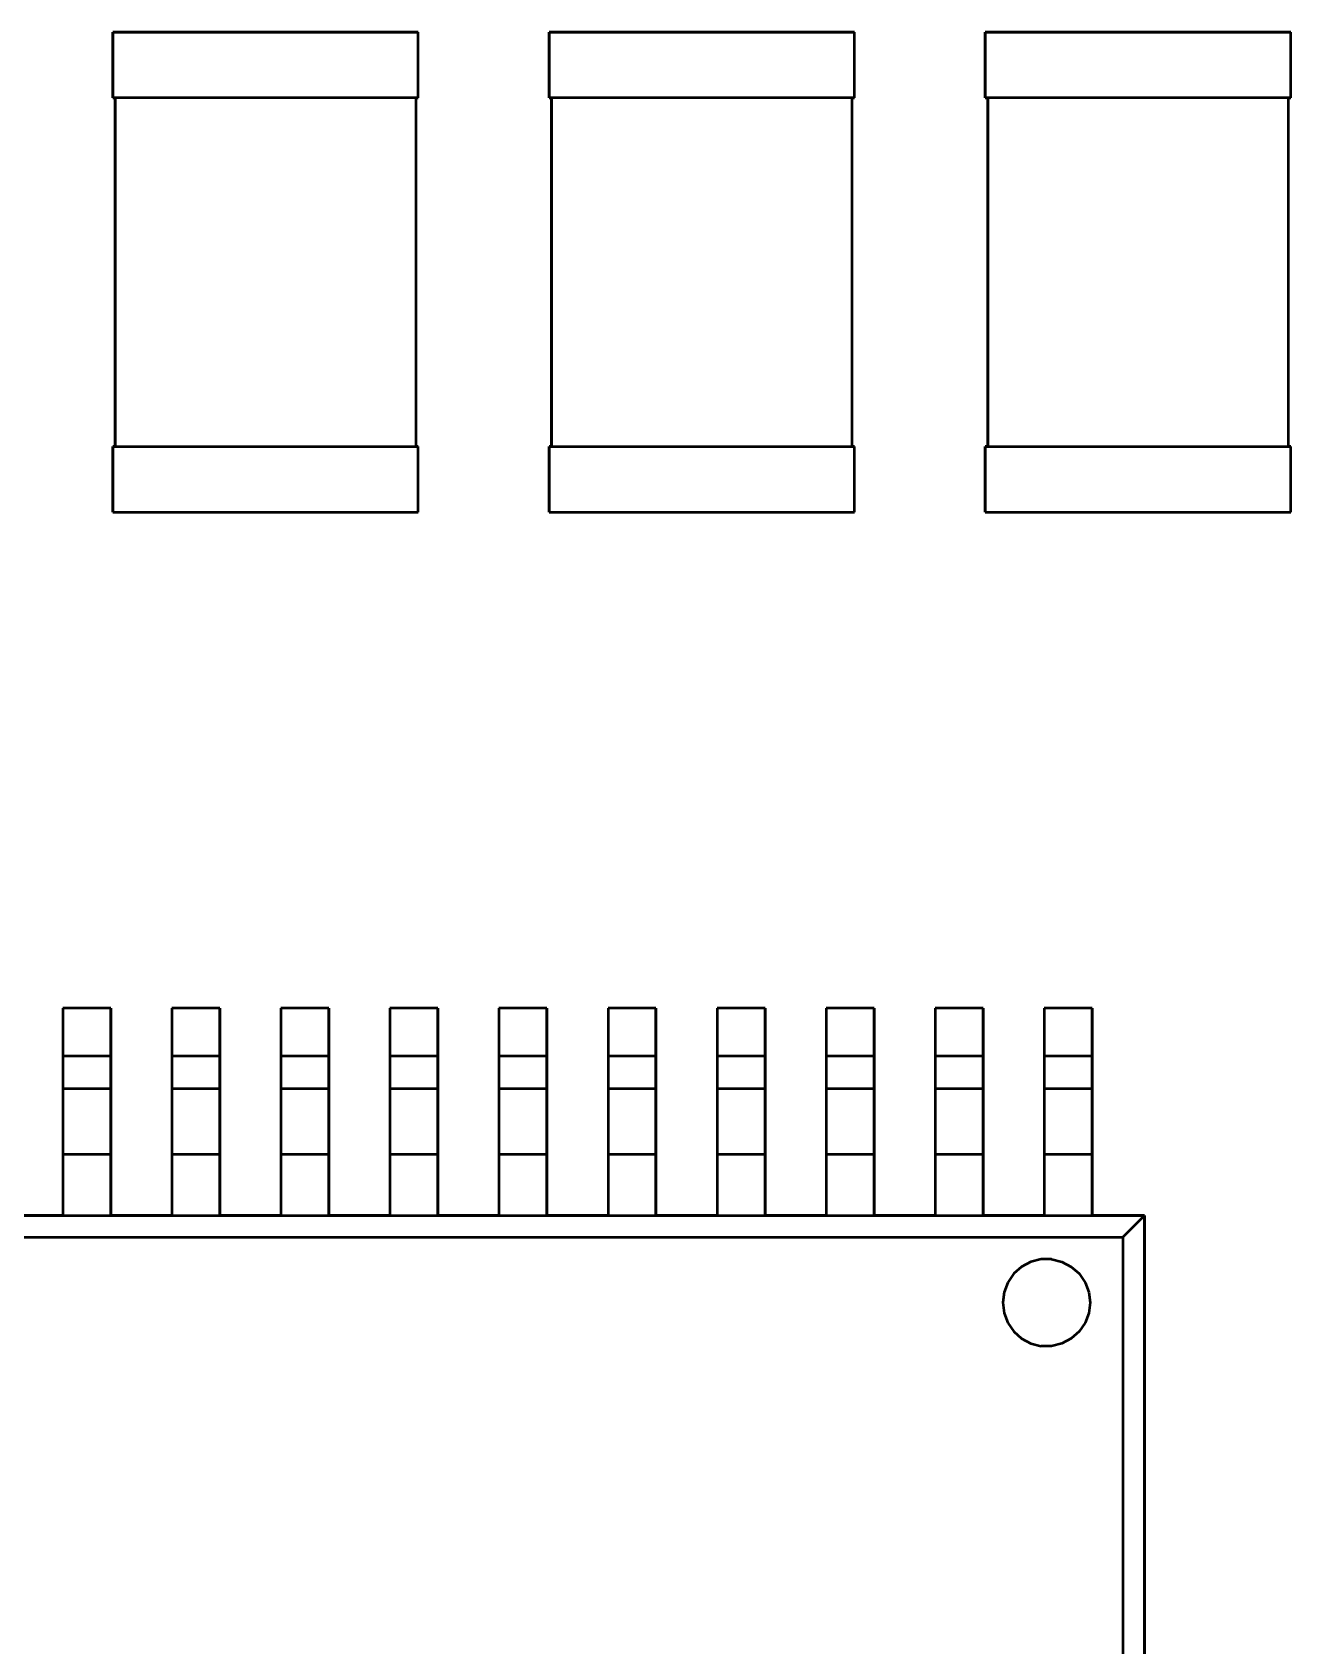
# Model space of a CAD drawing. Header units: millimetres. Extents: x 0 to 866, y 0 to 297.
# Drawn here: x 120.92 to 132.46, y 230.39 to 245.18 of the extents above; entities that cross this region are included whole.
import ezdxf

# ---------------------------------------------------------------- set-up
doc = ezdxf.new("R2010")
doc.units = ezdxf.units.MM
doc.layers.add('OSN50', color=3, linetype='Continuous', lineweight=50)

msp = doc.modelspace()

# ---------------------------------------------------------------- linework, layer by layer
at = {"layer": 'OSN50', "color": 3}
for p, q in [((124.464, 245.184), (121.664, 245.184)), ((121.664, 245.184), (121.664, 244.584)), ((121.664, 244.584), (121.664, 245.184)), ((121.664, 245.184), (124.464, 245.184)), ((124.464, 245.184), (121.664, 245.184)), ((121.664, 245.184), (121.664, 244.584)), ((121.664, 244.584), (121.664, 245.184)), ((121.664, 245.184), (124.464, 245.184)), ((124.464, 244.584), (124.464, 245.184)), ((124.464, 244.584), (124.464, 245.184)), ((124.464, 244.584), (124.464, 245.184)), ((124.464, 244.584), (124.464, 245.184)), ((128.464, 245.184), (125.664, 245.184)), ((125.664, 245.184), (125.664, 244.584)), ((125.664, 244.584), (125.664, 245.184)), ((125.664, 245.184), (128.464, 245.184)), ((128.464, 245.184), (125.664, 245.184)), ((125.664, 245.184), (125.664, 244.584)), ((125.664, 244.584), (125.664, 245.184)), ((125.664, 245.184), (128.464, 245.184)), ((128.464, 244.584), (128.464, 245.184)), ((128.464, 244.584), (128.464, 245.184)), ((128.464, 244.584), (128.464, 245.184)), ((128.464, 244.584), (128.464, 245.184)), ((132.464, 245.184), (129.664, 245.184)), ((129.664, 245.184), (129.664, 244.584)), ((129.664, 244.584), (129.664, 245.184)), ((129.664, 245.184), (132.464, 245.184)), ((132.464, 245.184), (129.664, 245.184)), ((129.664, 245.184), (129.664, 244.584)), ((129.664, 244.584), (129.664, 245.184)), ((129.664, 245.184), (132.464, 245.184)), ((132.464, 244.584), (132.464, 245.184)), ((132.464, 244.584), (132.464, 245.184)), ((132.464, 244.584), (132.464, 245.184)), ((132.464, 244.584), (132.464, 245.184)), ((121.664, 244.584), (121.686, 244.584)), ((124.464, 244.584), (121.664, 244.584)), ((121.664, 244.584), (121.686, 244.584)), ((124.464, 244.584), (121.664, 244.584)), ((121.686, 244.584), (121.686, 241.384)), ((121.686, 241.384), (121.686, 244.584)), ((121.686, 244.584), (121.686, 241.384)), ((121.686, 241.384), (121.686, 244.584)), ((124.444, 241.384), (124.444, 244.584)), ((124.444, 244.584), (124.464, 244.584)), ((124.444, 241.384), (124.444, 244.584)), ((124.444, 241.384), (124.444, 244.584)), ((124.444, 244.584), (124.464, 244.584)), ((124.444, 241.384), (124.444, 244.584)), ((125.664, 244.584), (125.686, 244.584)), ((128.464, 244.584), (125.664, 244.584)), ((125.664, 244.584), (125.686, 244.584)), ((128.464, 244.584), (125.664, 244.584)), ((125.686, 244.584), (125.686, 241.384)), ((125.686, 241.384), (125.686, 244.584)), ((125.686, 244.584), (125.686, 241.384)), ((125.686, 241.384), (125.686, 244.584)), ((128.444, 241.384), (128.444, 244.584)), ((128.444, 244.584), (128.464, 244.584)), ((128.444, 241.384), (128.444, 244.584)), ((128.444, 241.384), (128.444, 244.584)), ((128.444, 244.584), (128.464, 244.584)), ((128.444, 241.384), (128.444, 244.584)), ((129.664, 244.584), (129.686, 244.584)), ((132.464, 244.584), (129.664, 244.584)), ((129.664, 244.584), (129.686, 244.584)), ((132.464, 244.584), (129.664, 244.584)), ((129.686, 244.584), (129.686, 241.384)), ((129.686, 241.384), (129.686, 244.584)), ((129.686, 244.584), (129.686, 241.384)), ((129.686, 241.384), (129.686, 244.584)), ((132.444, 241.384), (132.444, 244.584)), ((132.444, 244.584), (132.464, 244.584)), ((132.444, 241.384), (132.444, 244.584)), ((132.444, 241.384), (132.444, 244.584)), ((132.444, 244.584), (132.464, 244.584)), ((132.444, 241.384), (132.444, 244.584)), ((121.686, 241.384), (121.664, 241.384)), ((121.664, 241.384), (121.664, 240.784)), ((121.664, 240.784), (121.664, 241.384)), ((121.664, 241.384), (124.464, 241.384)), ((121.686, 241.384), (121.664, 241.384)), ((121.664, 241.384), (121.664, 240.784)), ((121.664, 240.784), (121.664, 241.384)), ((121.664, 241.384), (124.464, 241.384)), ((124.464, 241.384), (124.444, 241.384)), ((124.464, 241.384), (124.444, 241.384)), ((124.464, 240.784), (124.464, 241.384)), ((124.464, 240.784), (124.464, 241.384)), ((124.464, 240.784), (124.464, 241.384)), ((124.464, 240.784), (124.464, 241.384)), ((125.686, 241.384), (125.664, 241.384)), ((125.664, 241.384), (125.664, 240.784)), ((125.664, 240.784), (125.664, 241.384)), ((125.664, 241.384), (128.464, 241.384)), ((125.686, 241.384), (125.664, 241.384)), ((125.664, 241.384), (125.664, 240.784)), ((125.664, 240.784), (125.664, 241.384)), ((125.664, 241.384), (128.464, 241.384)), ((128.464, 241.384), (128.444, 241.384)), ((128.464, 241.384), (128.444, 241.384)), ((128.464, 240.784), (128.464, 241.384)), ((128.464, 240.784), (128.464, 241.384)), ((128.464, 240.784), (128.464, 241.384)), ((128.464, 240.784), (128.464, 241.384)), ((129.686, 241.384), (129.664, 241.384)), ((129.664, 241.384), (129.664, 240.784)), ((129.664, 240.784), (129.664, 241.384)), ((129.664, 241.384), (132.464, 241.384)), ((129.686, 241.384), (129.664, 241.384)), ((129.664, 241.384), (129.664, 240.784)), ((129.664, 240.784), (129.664, 241.384)), ((129.664, 241.384), (132.464, 241.384)), ((132.464, 241.384), (132.444, 241.384)), ((132.464, 241.384), (132.444, 241.384)), ((132.464, 240.784), (132.464, 241.384)), ((132.464, 240.784), (132.464, 241.384)), ((132.464, 240.784), (132.464, 241.384)), ((132.464, 240.784), (132.464, 241.384)), ((121.664, 240.784), (124.464, 240.784)), ((121.664, 240.784), (124.464, 240.784)), ((121.664, 240.784), (124.464, 240.784)), ((121.664, 240.784), (124.464, 240.784)), ((125.664, 240.784), (128.464, 240.784)), ((125.664, 240.784), (128.464, 240.784)), ((125.664, 240.784), (128.464, 240.784)), ((125.664, 240.784), (128.464, 240.784)), ((129.664, 240.784), (132.464, 240.784)), ((129.664, 240.784), (132.464, 240.784)), ((129.664, 240.784), (132.464, 240.784)), ((129.664, 240.784), (132.464, 240.784)), ((121.644, 236.234), (121.204, 236.234)), ((121.204, 236.234), (121.204, 234.334)), ((121.644, 236.234), (121.204, 236.234)), ((121.204, 236.234), (121.204, 235.794)), ((121.644, 236.234), (121.204, 236.234)), ((121.204, 236.234), (121.204, 234.334)), ((121.644, 236.234), (121.204, 236.234)), ((121.204, 236.234), (121.204, 235.794)), ((121.644, 234.334), (121.644, 236.234)), ((121.644, 236.234), (121.644, 235.794)), ((121.644, 234.334), (121.644, 236.234)), ((121.644, 236.234), (121.644, 235.794)), ((122.644, 236.234), (122.204, 236.234)), ((122.204, 236.234), (122.204, 234.334)), ((122.644, 236.234), (122.204, 236.234)), ((122.204, 236.234), (122.204, 235.794)), ((122.644, 236.234), (122.204, 236.234)), ((122.204, 236.234), (122.204, 234.334)), ((122.644, 236.234), (122.204, 236.234)), ((122.204, 236.234), (122.204, 235.794)), ((122.644, 234.334), (122.644, 236.234)), ((122.644, 236.234), (122.644, 235.794)), ((122.644, 234.334), (122.644, 236.234)), ((122.644, 236.234), (122.644, 235.794)), ((123.644, 236.234), (123.204, 236.234)), ((123.204, 236.234), (123.204, 234.334)), ((123.644, 236.234), (123.204, 236.234)), ((123.204, 236.234), (123.204, 235.794)), ((123.644, 236.234), (123.204, 236.234)), ((123.204, 236.234), (123.204, 234.334)), ((123.644, 236.234), (123.204, 236.234)), ((123.204, 236.234), (123.204, 235.794)), ((123.644, 234.334), (123.644, 236.234)), ((123.644, 236.234), (123.644, 235.794)), ((123.644, 234.334), (123.644, 236.234)), ((123.644, 236.234), (123.644, 235.794)), ((124.644, 236.234), (124.204, 236.234)), ((124.204, 236.234), (124.204, 234.334)), ((124.644, 236.234), (124.204, 236.234)), ((124.204, 236.234), (124.204, 235.794)), ((124.644, 236.234), (124.204, 236.234)), ((124.204, 236.234), (124.204, 234.334)), ((124.644, 236.234), (124.204, 236.234)), ((124.204, 236.234), (124.204, 235.794)), ((124.644, 234.334), (124.644, 236.234)), ((124.644, 236.234), (124.644, 235.794)), ((124.644, 234.334), (124.644, 236.234)), ((124.644, 236.234), (124.644, 235.794)), ((125.644, 236.234), (125.204, 236.234)), ((125.204, 236.234), (125.204, 234.334)), ((125.644, 236.234), (125.204, 236.234)), ((125.204, 236.234), (125.204, 235.794)), ((125.644, 236.234), (125.204, 236.234)), ((125.204, 236.234), (125.204, 234.334)), ((125.644, 236.234), (125.204, 236.234)), ((125.204, 236.234), (125.204, 235.794)), ((125.644, 234.334), (125.644, 236.234)), ((125.644, 236.234), (125.644, 235.794)), ((125.644, 234.334), (125.644, 236.234)), ((125.644, 236.234), (125.644, 235.794)), ((126.644, 236.234), (126.204, 236.234)), ((126.204, 236.234), (126.204, 234.334)), ((126.644, 236.234), (126.204, 236.234)), ((126.204, 236.234), (126.204, 235.794)), ((126.644, 236.234), (126.204, 236.234)), ((126.204, 236.234), (126.204, 234.334)), ((126.644, 236.234), (126.204, 236.234)), ((126.204, 236.234), (126.204, 235.794)), ((126.644, 234.334), (126.644, 236.234)), ((126.644, 236.234), (126.644, 235.794)), ((126.644, 234.334), (126.644, 236.234)), ((126.644, 236.234), (126.644, 235.794)), ((127.644, 236.234), (127.204, 236.234)), ((127.204, 236.234), (127.204, 234.334)), ((127.644, 236.234), (127.204, 236.234)), ((127.204, 236.234), (127.204, 235.794)), ((127.644, 236.234), (127.204, 236.234)), ((127.204, 236.234), (127.204, 234.334)), ((127.644, 236.234), (127.204, 236.234)), ((127.204, 236.234), (127.204, 235.794)), ((127.644, 234.334), (127.644, 236.234)), ((127.644, 236.234), (127.644, 235.794)), ((127.644, 234.334), (127.644, 236.234)), ((127.644, 236.234), (127.644, 235.794)), ((128.644, 236.234), (128.204, 236.234)), ((128.204, 236.234), (128.204, 234.334)), ((128.644, 236.234), (128.204, 236.234)), ((128.204, 236.234), (128.204, 235.794)), ((128.644, 236.234), (128.204, 236.234)), ((128.204, 236.234), (128.204, 234.334)), ((128.644, 236.234), (128.204, 236.234)), ((128.204, 236.234), (128.204, 235.794)), ((128.644, 234.334), (128.644, 236.234)), ((128.644, 236.234), (128.644, 235.794)), ((128.644, 234.334), (128.644, 236.234)), ((128.644, 236.234), (128.644, 235.794)), ((129.644, 236.234), (129.204, 236.234)), ((129.204, 236.234), (129.204, 234.334)), ((129.644, 236.234), (129.204, 236.234)), ((129.204, 236.234), (129.204, 235.794)), ((129.644, 236.234), (129.204, 236.234)), ((129.204, 236.234), (129.204, 234.334)), ((129.644, 236.234), (129.204, 236.234)), ((129.204, 236.234), (129.204, 235.794)), ((129.644, 234.334), (129.644, 236.234)), ((129.644, 236.234), (129.644, 235.794)), ((129.644, 234.334), (129.644, 236.234)), ((129.644, 236.234), (129.644, 235.794)), ((130.644, 236.234), (130.204, 236.234)), ((130.204, 236.234), (130.204, 234.334)), ((130.644, 236.234), (130.204, 236.234)), ((130.204, 236.234), (130.204, 235.794)), ((130.644, 236.234), (130.204, 236.234)), ((130.204, 236.234), (130.204, 234.334)), ((130.644, 236.234), (130.204, 236.234)), ((130.204, 236.234), (130.204, 235.794)), ((130.644, 234.334), (130.644, 236.234)), ((130.644, 236.234), (130.644, 235.794)), ((130.644, 234.334), (130.644, 236.234)), ((130.644, 236.234), (130.644, 235.794)), ((121.204, 235.794), (121.204, 235.728)), ((121.644, 235.794), (121.204, 235.794)), ((121.204, 235.794), (121.204, 235.728)), ((121.644, 235.794), (121.204, 235.794)), ((121.204, 235.728), (121.204, 235.666)), ((121.204, 235.728), (121.204, 235.666)), ((121.644, 235.794), (121.644, 235.728)), ((121.644, 235.794), (121.644, 235.728)), ((121.644, 235.728), (121.644, 235.666)), ((121.644, 235.728), (121.644, 235.666)), ((122.204, 235.794), (122.204, 235.728)), ((122.644, 235.794), (122.204, 235.794)), ((122.204, 235.794), (122.204, 235.728)), ((122.644, 235.794), (122.204, 235.794)), ((122.204, 235.728), (122.204, 235.666)), ((122.204, 235.728), (122.204, 235.666)), ((122.644, 235.794), (122.644, 235.728)), ((122.644, 235.794), (122.644, 235.728)), ((122.644, 235.728), (122.644, 235.666)), ((122.644, 235.728), (122.644, 235.666)), ((123.204, 235.794), (123.204, 235.728)), ((123.644, 235.794), (123.204, 235.794)), ((123.204, 235.794), (123.204, 235.728)), ((123.644, 235.794), (123.204, 235.794)), ((123.204, 235.728), (123.204, 235.666)), ((123.204, 235.728), (123.204, 235.666)), ((123.644, 235.794), (123.644, 235.728)), ((123.644, 235.794), (123.644, 235.728)), ((123.644, 235.728), (123.644, 235.666)), ((123.644, 235.728), (123.644, 235.666)), ((124.204, 235.794), (124.204, 235.728)), ((124.644, 235.794), (124.204, 235.794)), ((124.204, 235.794), (124.204, 235.728)), ((124.644, 235.794), (124.204, 235.794)), ((124.204, 235.728), (124.204, 235.666)), ((124.204, 235.728), (124.204, 235.666)), ((124.644, 235.794), (124.644, 235.728)), ((124.644, 235.794), (124.644, 235.728)), ((124.644, 235.728), (124.644, 235.666)), ((124.644, 235.728), (124.644, 235.666)), ((125.204, 235.794), (125.204, 235.728)), ((125.644, 235.794), (125.204, 235.794)), ((125.204, 235.794), (125.204, 235.728)), ((125.644, 235.794), (125.204, 235.794)), ((125.204, 235.728), (125.204, 235.666)), ((125.204, 235.728), (125.204, 235.666)), ((125.644, 235.794), (125.644, 235.728)), ((125.644, 235.794), (125.644, 235.728)), ((125.644, 235.728), (125.644, 235.666)), ((125.644, 235.728), (125.644, 235.666)), ((126.204, 235.794), (126.204, 235.728)), ((126.644, 235.794), (126.204, 235.794)), ((126.204, 235.794), (126.204, 235.728)), ((126.644, 235.794), (126.204, 235.794)), ((126.204, 235.728), (126.204, 235.666)), ((126.204, 235.728), (126.204, 235.666)), ((126.644, 235.794), (126.644, 235.728)), ((126.644, 235.794), (126.644, 235.728)), ((126.644, 235.728), (126.644, 235.666)), ((126.644, 235.728), (126.644, 235.666)), ((127.204, 235.794), (127.204, 235.728)), ((127.644, 235.794), (127.204, 235.794)), ((127.204, 235.794), (127.204, 235.728)), ((127.644, 235.794), (127.204, 235.794)), ((127.204, 235.728), (127.204, 235.666)), ((127.204, 235.728), (127.204, 235.666)), ((127.644, 235.794), (127.644, 235.728)), ((127.644, 235.794), (127.644, 235.728)), ((127.644, 235.728), (127.644, 235.666)), ((127.644, 235.728), (127.644, 235.666)), ((128.204, 235.794), (128.204, 235.728)), ((128.644, 235.794), (128.204, 235.794)), ((128.204, 235.794), (128.204, 235.728)), ((128.644, 235.794), (128.204, 235.794)), ((128.204, 235.728), (128.204, 235.666)), ((128.204, 235.728), (128.204, 235.666)), ((128.644, 235.794), (128.644, 235.728)), ((128.644, 235.794), (128.644, 235.728)), ((128.644, 235.728), (128.644, 235.666)), ((128.644, 235.728), (128.644, 235.666)), ((129.204, 235.794), (129.204, 235.728)), ((129.644, 235.794), (129.204, 235.794)), ((129.204, 235.794), (129.204, 235.728)), ((129.644, 235.794), (129.204, 235.794)), ((129.204, 235.728), (129.204, 235.666)), ((129.204, 235.728), (129.204, 235.666)), ((129.644, 235.794), (129.644, 235.728)), ((129.644, 235.794), (129.644, 235.728)), ((129.644, 235.728), (129.644, 235.666)), ((129.644, 235.728), (129.644, 235.666)), ((130.204, 235.794), (130.204, 235.728)), ((130.644, 235.794), (130.204, 235.794)), ((130.204, 235.794), (130.204, 235.728)), ((130.644, 235.794), (130.204, 235.794)), ((130.204, 235.728), (130.204, 235.666)), ((130.204, 235.728), (130.204, 235.666)), ((130.644, 235.794), (130.644, 235.728)), ((130.644, 235.794), (130.644, 235.728)), ((130.644, 235.728), (130.644, 235.666)), ((130.644, 235.728), (130.644, 235.666)), ((121.204, 235.666), (121.204, 235.61)), ((121.204, 235.666), (121.204, 235.61)), ((121.204, 235.61), (121.204, 235.562)), ((121.204, 235.61), (121.204, 235.562)), ((121.204, 235.562), (121.204, 235.526)), ((121.204, 235.562), (121.204, 235.526)), ((121.644, 235.666), (121.644, 235.61)), ((121.644, 235.666), (121.644, 235.61)), ((121.644, 235.61), (121.644, 235.562)), ((121.644, 235.61), (121.644, 235.562)), ((121.644, 235.562), (121.644, 235.526)), ((121.644, 235.562), (121.644, 235.526)), ((122.204, 235.666), (122.204, 235.61)), ((122.204, 235.666), (122.204, 235.61)), ((122.204, 235.61), (122.204, 235.562)), ((122.204, 235.61), (122.204, 235.562)), ((122.204, 235.562), (122.204, 235.526)), ((122.204, 235.562), (122.204, 235.526)), ((122.644, 235.666), (122.644, 235.61)), ((122.644, 235.666), (122.644, 235.61)), ((122.644, 235.61), (122.644, 235.562)), ((122.644, 235.61), (122.644, 235.562)), ((122.644, 235.562), (122.644, 235.526)), ((122.644, 235.562), (122.644, 235.526)), ((123.204, 235.666), (123.204, 235.61)), ((123.204, 235.666), (123.204, 235.61)), ((123.204, 235.61), (123.204, 235.562)), ((123.204, 235.61), (123.204, 235.562)), ((123.204, 235.562), (123.204, 235.526)), ((123.204, 235.562), (123.204, 235.526)), ((123.644, 235.666), (123.644, 235.61)), ((123.644, 235.666), (123.644, 235.61)), ((123.644, 235.61), (123.644, 235.562)), ((123.644, 235.61), (123.644, 235.562)), ((123.644, 235.562), (123.644, 235.526)), ((123.644, 235.562), (123.644, 235.526)), ((124.204, 235.666), (124.204, 235.61)), ((124.204, 235.666), (124.204, 235.61)), ((124.204, 235.61), (124.204, 235.562)), ((124.204, 235.61), (124.204, 235.562)), ((124.204, 235.562), (124.204, 235.526)), ((124.204, 235.562), (124.204, 235.526)), ((124.644, 235.666), (124.644, 235.61)), ((124.644, 235.666), (124.644, 235.61)), ((124.644, 235.61), (124.644, 235.562)), ((124.644, 235.61), (124.644, 235.562)), ((124.644, 235.562), (124.644, 235.526)), ((124.644, 235.562), (124.644, 235.526)), ((125.204, 235.666), (125.204, 235.61)), ((125.204, 235.666), (125.204, 235.61)), ((125.204, 235.61), (125.204, 235.562)), ((125.204, 235.61), (125.204, 235.562)), ((125.204, 235.562), (125.204, 235.526)), ((125.204, 235.562), (125.204, 235.526)), ((125.644, 235.666), (125.644, 235.61)), ((125.644, 235.666), (125.644, 235.61)), ((125.644, 235.61), (125.644, 235.562)), ((125.644, 235.61), (125.644, 235.562)), ((125.644, 235.562), (125.644, 235.526)), ((125.644, 235.562), (125.644, 235.526)), ((126.204, 235.666), (126.204, 235.61)), ((126.204, 235.666), (126.204, 235.61)), ((126.204, 235.61), (126.204, 235.562)), ((126.204, 235.61), (126.204, 235.562)), ((126.204, 235.562), (126.204, 235.526)), ((126.204, 235.562), (126.204, 235.526)), ((126.644, 235.666), (126.644, 235.61)), ((126.644, 235.666), (126.644, 235.61)), ((126.644, 235.61), (126.644, 235.562)), ((126.644, 235.61), (126.644, 235.562)), ((126.644, 235.562), (126.644, 235.526)), ((126.644, 235.562), (126.644, 235.526)), ((127.204, 235.666), (127.204, 235.61)), ((127.204, 235.666), (127.204, 235.61)), ((127.204, 235.61), (127.204, 235.562)), ((127.204, 235.61), (127.204, 235.562)), ((127.204, 235.562), (127.204, 235.526)), ((127.204, 235.562), (127.204, 235.526)), ((127.644, 235.666), (127.644, 235.61)), ((127.644, 235.666), (127.644, 235.61)), ((127.644, 235.61), (127.644, 235.562)), ((127.644, 235.61), (127.644, 235.562)), ((127.644, 235.562), (127.644, 235.526)), ((127.644, 235.562), (127.644, 235.526)), ((128.204, 235.666), (128.204, 235.61)), ((128.204, 235.666), (128.204, 235.61)), ((128.204, 235.61), (128.204, 235.562)), ((128.204, 235.61), (128.204, 235.562)), ((128.204, 235.562), (128.204, 235.526)), ((128.204, 235.562), (128.204, 235.526)), ((128.644, 235.666), (128.644, 235.61)), ((128.644, 235.666), (128.644, 235.61)), ((128.644, 235.61), (128.644, 235.562)), ((128.644, 235.61), (128.644, 235.562)), ((128.644, 235.562), (128.644, 235.526)), ((128.644, 235.562), (128.644, 235.526)), ((129.204, 235.666), (129.204, 235.61)), ((129.204, 235.666), (129.204, 235.61)), ((129.204, 235.61), (129.204, 235.562)), ((129.204, 235.61), (129.204, 235.562)), ((129.204, 235.562), (129.204, 235.526)), ((129.204, 235.562), (129.204, 235.526)), ((129.644, 235.666), (129.644, 235.61)), ((129.644, 235.666), (129.644, 235.61)), ((129.644, 235.61), (129.644, 235.562)), ((129.644, 235.61), (129.644, 235.562)), ((129.644, 235.562), (129.644, 235.526)), ((129.644, 235.562), (129.644, 235.526)), ((130.204, 235.666), (130.204, 235.61)), ((130.204, 235.666), (130.204, 235.61)), ((130.204, 235.61), (130.204, 235.562)), ((130.204, 235.61), (130.204, 235.562)), ((130.204, 235.562), (130.204, 235.526)), ((130.204, 235.562), (130.204, 235.526)), ((130.644, 235.666), (130.644, 235.61)), ((130.644, 235.666), (130.644, 235.61)), ((130.644, 235.61), (130.644, 235.562)), ((130.644, 235.61), (130.644, 235.562)), ((130.644, 235.562), (130.644, 235.526)), ((130.644, 235.562), (130.644, 235.526)), ((121.204, 235.526), (121.204, 235.504)), ((121.204, 235.526), (121.204, 235.504)), ((121.204, 235.504), (121.204, 235.494)), ((121.204, 235.504), (121.204, 235.494)), ((121.204, 235.494), (121.204, 235.474)), ((121.644, 235.494), (121.204, 235.494)), ((121.204, 235.494), (121.204, 235.474)), ((121.644, 235.494), (121.204, 235.494)), ((121.204, 235.474), (121.204, 235.428)), ((121.204, 235.474), (121.204, 235.428)), ((121.204, 235.428), (121.204, 235.356)), ((121.204, 235.428), (121.204, 235.356)), ((121.644, 235.526), (121.644, 235.504)), ((121.644, 235.526), (121.644, 235.504)), ((121.644, 235.504), (121.644, 235.494)), ((121.644, 235.504), (121.644, 235.494)), ((121.644, 235.494), (121.644, 235.474)), ((121.644, 235.494), (121.644, 235.474)), ((121.644, 235.474), (121.644, 235.428)), ((121.644, 235.474), (121.644, 235.428)), ((121.644, 235.428), (121.644, 235.356)), ((121.644, 235.428), (121.644, 235.356)), ((122.204, 235.526), (122.204, 235.504)), ((122.204, 235.526), (122.204, 235.504)), ((122.204, 235.504), (122.204, 235.494)), ((122.204, 235.504), (122.204, 235.494)), ((122.204, 235.494), (122.204, 235.474)), ((122.644, 235.494), (122.204, 235.494)), ((122.204, 235.494), (122.204, 235.474)), ((122.644, 235.494), (122.204, 235.494)), ((122.204, 235.474), (122.204, 235.428)), ((122.204, 235.474), (122.204, 235.428)), ((122.204, 235.428), (122.204, 235.356)), ((122.204, 235.428), (122.204, 235.356)), ((122.644, 235.526), (122.644, 235.504)), ((122.644, 235.526), (122.644, 235.504)), ((122.644, 235.504), (122.644, 235.494)), ((122.644, 235.504), (122.644, 235.494)), ((122.644, 235.494), (122.644, 235.474)), ((122.644, 235.494), (122.644, 235.474)), ((122.644, 235.474), (122.644, 235.428)), ((122.644, 235.474), (122.644, 235.428)), ((122.644, 235.428), (122.644, 235.356)), ((122.644, 235.428), (122.644, 235.356)), ((123.204, 235.526), (123.204, 235.504)), ((123.204, 235.526), (123.204, 235.504)), ((123.204, 235.504), (123.204, 235.494)), ((123.204, 235.504), (123.204, 235.494)), ((123.204, 235.494), (123.204, 235.474)), ((123.644, 235.494), (123.204, 235.494)), ((123.204, 235.494), (123.204, 235.474)), ((123.644, 235.494), (123.204, 235.494)), ((123.204, 235.474), (123.204, 235.428)), ((123.204, 235.474), (123.204, 235.428)), ((123.204, 235.428), (123.204, 235.356)), ((123.204, 235.428), (123.204, 235.356)), ((123.644, 235.526), (123.644, 235.504)), ((123.644, 235.526), (123.644, 235.504)), ((123.644, 235.504), (123.644, 235.494)), ((123.644, 235.504), (123.644, 235.494)), ((123.644, 235.494), (123.644, 235.474)), ((123.644, 235.494), (123.644, 235.474)), ((123.644, 235.474), (123.644, 235.428)), ((123.644, 235.474), (123.644, 235.428)), ((123.644, 235.428), (123.644, 235.356)), ((123.644, 235.428), (123.644, 235.356)), ((124.204, 235.526), (124.204, 235.504)), ((124.204, 235.526), (124.204, 235.504)), ((124.204, 235.504), (124.204, 235.494)), ((124.204, 235.504), (124.204, 235.494)), ((124.204, 235.494), (124.204, 235.474)), ((124.644, 235.494), (124.204, 235.494)), ((124.204, 235.494), (124.204, 235.474)), ((124.644, 235.494), (124.204, 235.494)), ((124.204, 235.474), (124.204, 235.428)), ((124.204, 235.474), (124.204, 235.428)), ((124.204, 235.428), (124.204, 235.356)), ((124.204, 235.428), (124.204, 235.356)), ((124.644, 235.526), (124.644, 235.504)), ((124.644, 235.526), (124.644, 235.504)), ((124.644, 235.504), (124.644, 235.494)), ((124.644, 235.504), (124.644, 235.494)), ((124.644, 235.494), (124.644, 235.474)), ((124.644, 235.494), (124.644, 235.474)), ((124.644, 235.474), (124.644, 235.428)), ((124.644, 235.474), (124.644, 235.428)), ((124.644, 235.428), (124.644, 235.356)), ((124.644, 235.428), (124.644, 235.356)), ((125.204, 235.526), (125.204, 235.504)), ((125.204, 235.526), (125.204, 235.504)), ((125.204, 235.504), (125.204, 235.494)), ((125.204, 235.504), (125.204, 235.494)), ((125.204, 235.494), (125.204, 235.474)), ((125.644, 235.494), (125.204, 235.494)), ((125.204, 235.494), (125.204, 235.474)), ((125.644, 235.494), (125.204, 235.494)), ((125.204, 235.474), (125.204, 235.428)), ((125.204, 235.474), (125.204, 235.428)), ((125.204, 235.428), (125.204, 235.356)), ((125.204, 235.428), (125.204, 235.356)), ((125.644, 235.526), (125.644, 235.504)), ((125.644, 235.526), (125.644, 235.504)), ((125.644, 235.504), (125.644, 235.494)), ((125.644, 235.504), (125.644, 235.494)), ((125.644, 235.494), (125.644, 235.474)), ((125.644, 235.494), (125.644, 235.474)), ((125.644, 235.474), (125.644, 235.428)), ((125.644, 235.474), (125.644, 235.428)), ((125.644, 235.428), (125.644, 235.356)), ((125.644, 235.428), (125.644, 235.356)), ((126.204, 235.526), (126.204, 235.504)), ((126.204, 235.526), (126.204, 235.504)), ((126.204, 235.504), (126.204, 235.494)), ((126.204, 235.504), (126.204, 235.494)), ((126.204, 235.494), (126.204, 235.474)), ((126.644, 235.494), (126.204, 235.494)), ((126.204, 235.494), (126.204, 235.474)), ((126.644, 235.494), (126.204, 235.494)), ((126.204, 235.474), (126.204, 235.428)), ((126.204, 235.474), (126.204, 235.428)), ((126.204, 235.428), (126.204, 235.356)), ((126.204, 235.428), (126.204, 235.356)), ((126.644, 235.526), (126.644, 235.504)), ((126.644, 235.526), (126.644, 235.504)), ((126.644, 235.504), (126.644, 235.494)), ((126.644, 235.504), (126.644, 235.494)), ((126.644, 235.494), (126.644, 235.474)), ((126.644, 235.494), (126.644, 235.474)), ((126.644, 235.474), (126.644, 235.428)), ((126.644, 235.474), (126.644, 235.428)), ((126.644, 235.428), (126.644, 235.356)), ((126.644, 235.428), (126.644, 235.356)), ((127.204, 235.526), (127.204, 235.504)), ((127.204, 235.526), (127.204, 235.504)), ((127.204, 235.504), (127.204, 235.494)), ((127.204, 235.504), (127.204, 235.494)), ((127.204, 235.494), (127.204, 235.474)), ((127.644, 235.494), (127.204, 235.494)), ((127.204, 235.494), (127.204, 235.474)), ((127.644, 235.494), (127.204, 235.494)), ((127.204, 235.474), (127.204, 235.428)), ((127.204, 235.474), (127.204, 235.428)), ((127.204, 235.428), (127.204, 235.356)), ((127.204, 235.428), (127.204, 235.356)), ((127.644, 235.526), (127.644, 235.504)), ((127.644, 235.526), (127.644, 235.504)), ((127.644, 235.504), (127.644, 235.494)), ((127.644, 235.504), (127.644, 235.494)), ((127.644, 235.494), (127.644, 235.474)), ((127.644, 235.494), (127.644, 235.474)), ((127.644, 235.474), (127.644, 235.428)), ((127.644, 235.474), (127.644, 235.428)), ((127.644, 235.428), (127.644, 235.356)), ((127.644, 235.428), (127.644, 235.356)), ((128.204, 235.526), (128.204, 235.504)), ((128.204, 235.526), (128.204, 235.504)), ((128.204, 235.504), (128.204, 235.494)), ((128.204, 235.504), (128.204, 235.494)), ((128.204, 235.494), (128.204, 235.474)), ((128.644, 235.494), (128.204, 235.494)), ((128.204, 235.494), (128.204, 235.474)), ((128.644, 235.494), (128.204, 235.494)), ((128.204, 235.474), (128.204, 235.428)), ((128.204, 235.474), (128.204, 235.428)), ((128.204, 235.428), (128.204, 235.356)), ((128.204, 235.428), (128.204, 235.356)), ((128.644, 235.526), (128.644, 235.504)), ((128.644, 235.526), (128.644, 235.504)), ((128.644, 235.504), (128.644, 235.494)), ((128.644, 235.504), (128.644, 235.494)), ((128.644, 235.494), (128.644, 235.474)), ((128.644, 235.494), (128.644, 235.474)), ((128.644, 235.474), (128.644, 235.428)), ((128.644, 235.474), (128.644, 235.428)), ((128.644, 235.428), (128.644, 235.356)), ((128.644, 235.428), (128.644, 235.356)), ((129.204, 235.526), (129.204, 235.504)), ((129.204, 235.526), (129.204, 235.504)), ((129.204, 235.504), (129.204, 235.494)), ((129.204, 235.504), (129.204, 235.494)), ((129.204, 235.494), (129.204, 235.474)), ((129.644, 235.494), (129.204, 235.494)), ((129.204, 235.494), (129.204, 235.474)), ((129.644, 235.494), (129.204, 235.494)), ((129.204, 235.474), (129.204, 235.428)), ((129.204, 235.474), (129.204, 235.428)), ((129.204, 235.428), (129.204, 235.356)), ((129.204, 235.428), (129.204, 235.356)), ((129.644, 235.526), (129.644, 235.504)), ((129.644, 235.526), (129.644, 235.504)), ((129.644, 235.504), (129.644, 235.494)), ((129.644, 235.504), (129.644, 235.494)), ((129.644, 235.494), (129.644, 235.474)), ((129.644, 235.494), (129.644, 235.474)), ((129.644, 235.474), (129.644, 235.428)), ((129.644, 235.474), (129.644, 235.428)), ((129.644, 235.428), (129.644, 235.356)), ((129.644, 235.428), (129.644, 235.356)), ((130.204, 235.526), (130.204, 235.504)), ((130.204, 235.526), (130.204, 235.504)), ((130.204, 235.504), (130.204, 235.494)), ((130.204, 235.504), (130.204, 235.494)), ((130.204, 235.494), (130.204, 235.474)), ((130.644, 235.494), (130.204, 235.494)), ((130.204, 235.494), (130.204, 235.474)), ((130.644, 235.494), (130.204, 235.494)), ((130.204, 235.474), (130.204, 235.428)), ((130.204, 235.474), (130.204, 235.428)), ((130.204, 235.428), (130.204, 235.356)), ((130.204, 235.428), (130.204, 235.356)), ((130.644, 235.526), (130.644, 235.504)), ((130.644, 235.526), (130.644, 235.504)), ((130.644, 235.504), (130.644, 235.494)), ((130.644, 235.504), (130.644, 235.494)), ((130.644, 235.494), (130.644, 235.474)), ((130.644, 235.494), (130.644, 235.474)), ((130.644, 235.474), (130.644, 235.428)), ((130.644, 235.474), (130.644, 235.428)), ((130.644, 235.428), (130.644, 235.356)), ((130.644, 235.428), (130.644, 235.356)), ((121.204, 235.356), (121.204, 235.262)), ((121.204, 235.356), (121.204, 235.262)), ((121.644, 235.356), (121.644, 235.262)), ((121.644, 235.356), (121.644, 235.262)), ((122.204, 235.356), (122.204, 235.262)), ((122.204, 235.356), (122.204, 235.262)), ((122.644, 235.356), (122.644, 235.262)), ((122.644, 235.356), (122.644, 235.262)), ((123.204, 235.356), (123.204, 235.262)), ((123.204, 235.356), (123.204, 235.262)), ((123.644, 235.356), (123.644, 235.262)), ((123.644, 235.356), (123.644, 235.262)), ((124.204, 235.356), (124.204, 235.262)), ((124.204, 235.356), (124.204, 235.262)), ((124.644, 235.356), (124.644, 235.262)), ((124.644, 235.356), (124.644, 235.262)), ((125.204, 235.356), (125.204, 235.262)), ((125.204, 235.356), (125.204, 235.262)), ((125.644, 235.356), (125.644, 235.262)), ((125.644, 235.356), (125.644, 235.262)), ((126.204, 235.356), (126.204, 235.262)), ((126.204, 235.356), (126.204, 235.262)), ((126.644, 235.356), (126.644, 235.262)), ((126.644, 235.356), (126.644, 235.262)), ((127.204, 235.356), (127.204, 235.262)), ((127.204, 235.356), (127.204, 235.262)), ((127.644, 235.356), (127.644, 235.262)), ((127.644, 235.356), (127.644, 235.262)), ((128.204, 235.356), (128.204, 235.262)), ((128.204, 235.356), (128.204, 235.262)), ((128.644, 235.356), (128.644, 235.262)), ((128.644, 235.356), (128.644, 235.262)), ((129.204, 235.356), (129.204, 235.262)), ((129.204, 235.356), (129.204, 235.262)), ((129.644, 235.356), (129.644, 235.262)), ((129.644, 235.356), (129.644, 235.262)), ((130.204, 235.356), (130.204, 235.262)), ((130.204, 235.356), (130.204, 235.262)), ((130.644, 235.356), (130.644, 235.262)), ((130.644, 235.356), (130.644, 235.262)), ((121.204, 235.262), (121.204, 235.15)), ((121.204, 235.262), (121.204, 235.15)), ((121.204, 235.15), (121.204, 235.024)), ((121.204, 235.15), (121.204, 235.024)), ((121.644, 235.262), (121.644, 235.15)), ((121.644, 235.262), (121.644, 235.15)), ((121.644, 235.15), (121.644, 235.024)), ((121.644, 235.15), (121.644, 235.024)), ((122.204, 235.262), (122.204, 235.15)), ((122.204, 235.262), (122.204, 235.15)), ((122.204, 235.15), (122.204, 235.024)), ((122.204, 235.15), (122.204, 235.024)), ((122.644, 235.262), (122.644, 235.15)), ((122.644, 235.262), (122.644, 235.15)), ((122.644, 235.15), (122.644, 235.024)), ((122.644, 235.15), (122.644, 235.024)), ((123.204, 235.262), (123.204, 235.15)), ((123.204, 235.262), (123.204, 235.15)), ((123.204, 235.15), (123.204, 235.024)), ((123.204, 235.15), (123.204, 235.024)), ((123.644, 235.262), (123.644, 235.15)), ((123.644, 235.262), (123.644, 235.15)), ((123.644, 235.15), (123.644, 235.024)), ((123.644, 235.15), (123.644, 235.024)), ((124.204, 235.262), (124.204, 235.15)), ((124.204, 235.262), (124.204, 235.15)), ((124.204, 235.15), (124.204, 235.024)), ((124.204, 235.15), (124.204, 235.024)), ((124.644, 235.262), (124.644, 235.15)), ((124.644, 235.262), (124.644, 235.15)), ((124.644, 235.15), (124.644, 235.024)), ((124.644, 235.15), (124.644, 235.024)), ((125.204, 235.262), (125.204, 235.15)), ((125.204, 235.262), (125.204, 235.15)), ((125.204, 235.15), (125.204, 235.024)), ((125.204, 235.15), (125.204, 235.024)), ((125.644, 235.262), (125.644, 235.15)), ((125.644, 235.262), (125.644, 235.15)), ((125.644, 235.15), (125.644, 235.024)), ((125.644, 235.15), (125.644, 235.024)), ((126.204, 235.262), (126.204, 235.15)), ((126.204, 235.262), (126.204, 235.15)), ((126.204, 235.15), (126.204, 235.024)), ((126.204, 235.15), (126.204, 235.024)), ((126.644, 235.262), (126.644, 235.15)), ((126.644, 235.262), (126.644, 235.15)), ((126.644, 235.15), (126.644, 235.024)), ((126.644, 235.15), (126.644, 235.024)), ((127.204, 235.262), (127.204, 235.15)), ((127.204, 235.262), (127.204, 235.15)), ((127.204, 235.15), (127.204, 235.024)), ((127.204, 235.15), (127.204, 235.024)), ((127.644, 235.262), (127.644, 235.15)), ((127.644, 235.262), (127.644, 235.15)), ((127.644, 235.15), (127.644, 235.024)), ((127.644, 235.15), (127.644, 235.024)), ((128.204, 235.262), (128.204, 235.15)), ((128.204, 235.262), (128.204, 235.15)), ((128.204, 235.15), (128.204, 235.024)), ((128.204, 235.15), (128.204, 235.024)), ((128.644, 235.262), (128.644, 235.15)), ((128.644, 235.262), (128.644, 235.15)), ((128.644, 235.15), (128.644, 235.024)), ((128.644, 235.15), (128.644, 235.024)), ((129.204, 235.262), (129.204, 235.15)), ((129.204, 235.262), (129.204, 235.15)), ((129.204, 235.15), (129.204, 235.024)), ((129.204, 235.15), (129.204, 235.024)), ((129.644, 235.262), (129.644, 235.15)), ((129.644, 235.262), (129.644, 235.15)), ((129.644, 235.15), (129.644, 235.024)), ((129.644, 235.15), (129.644, 235.024)), ((130.204, 235.262), (130.204, 235.15)), ((130.204, 235.262), (130.204, 235.15)), ((130.204, 235.15), (130.204, 235.024)), ((130.204, 235.15), (130.204, 235.024)), ((130.644, 235.262), (130.644, 235.15)), ((130.644, 235.262), (130.644, 235.15)), ((130.644, 235.15), (130.644, 235.024)), ((130.644, 235.15), (130.644, 235.024)), ((121.204, 235.024), (121.204, 234.894)), ((121.204, 235.024), (121.204, 234.894)), ((121.644, 235.024), (121.644, 234.894)), ((121.644, 235.024), (121.644, 234.894)), ((122.204, 235.024), (122.204, 234.894)), ((122.204, 235.024), (122.204, 234.894)), ((122.644, 235.024), (122.644, 234.894)), ((122.644, 235.024), (122.644, 234.894)), ((123.204, 235.024), (123.204, 234.894)), ((123.204, 235.024), (123.204, 234.894)), ((123.644, 235.024), (123.644, 234.894)), ((123.644, 235.024), (123.644, 234.894)), ((124.204, 235.024), (124.204, 234.894)), ((124.204, 235.024), (124.204, 234.894)), ((124.644, 235.024), (124.644, 234.894)), ((124.644, 235.024), (124.644, 234.894)), ((125.204, 235.024), (125.204, 234.894)), ((125.204, 235.024), (125.204, 234.894)), ((125.644, 235.024), (125.644, 234.894)), ((125.644, 235.024), (125.644, 234.894)), ((126.204, 235.024), (126.204, 234.894)), ((126.204, 235.024), (126.204, 234.894)), ((126.644, 235.024), (126.644, 234.894)), ((126.644, 235.024), (126.644, 234.894)), ((127.204, 235.024), (127.204, 234.894)), ((127.204, 235.024), (127.204, 234.894)), ((127.644, 235.024), (127.644, 234.894)), ((127.644, 235.024), (127.644, 234.894)), ((128.204, 235.024), (128.204, 234.894)), ((128.204, 235.024), (128.204, 234.894)), ((128.644, 235.024), (128.644, 234.894)), ((128.644, 235.024), (128.644, 234.894)), ((129.204, 235.024), (129.204, 234.894)), ((129.204, 235.024), (129.204, 234.894)), ((129.644, 235.024), (129.644, 234.894)), ((129.644, 235.024), (129.644, 234.894)), ((130.204, 235.024), (130.204, 234.894)), ((130.204, 235.024), (130.204, 234.894)), ((130.644, 235.024), (130.644, 234.894)), ((130.644, 235.024), (130.644, 234.894)), ((121.204, 234.894), (121.204, 234.334)), ((121.644, 234.894), (121.204, 234.894)), ((121.204, 234.894), (121.204, 234.334)), ((121.644, 234.894), (121.204, 234.894)), ((121.644, 234.894), (121.644, 234.334)), ((121.644, 234.894), (121.644, 234.334)), ((122.204, 234.894), (122.204, 234.334)), ((122.644, 234.894), (122.204, 234.894)), ((122.204, 234.894), (122.204, 234.334)), ((122.644, 234.894), (122.204, 234.894)), ((122.644, 234.894), (122.644, 234.334)), ((122.644, 234.894), (122.644, 234.334)), ((123.204, 234.894), (123.204, 234.334)), ((123.644, 234.894), (123.204, 234.894)), ((123.204, 234.894), (123.204, 234.334)), ((123.644, 234.894), (123.204, 234.894)), ((123.644, 234.894), (123.644, 234.334)), ((123.644, 234.894), (123.644, 234.334)), ((124.204, 234.894), (124.204, 234.334)), ((124.644, 234.894), (124.204, 234.894)), ((124.204, 234.894), (124.204, 234.334)), ((124.644, 234.894), (124.204, 234.894)), ((124.644, 234.894), (124.644, 234.334)), ((124.644, 234.894), (124.644, 234.334)), ((125.204, 234.894), (125.204, 234.334)), ((125.644, 234.894), (125.204, 234.894)), ((125.204, 234.894), (125.204, 234.334)), ((125.644, 234.894), (125.204, 234.894)), ((125.644, 234.894), (125.644, 234.334)), ((125.644, 234.894), (125.644, 234.334)), ((126.204, 234.894), (126.204, 234.334)), ((126.644, 234.894), (126.204, 234.894)), ((126.204, 234.894), (126.204, 234.334)), ((126.644, 234.894), (126.204, 234.894)), ((126.644, 234.894), (126.644, 234.334)), ((126.644, 234.894), (126.644, 234.334)), ((127.204, 234.894), (127.204, 234.334)), ((127.644, 234.894), (127.204, 234.894)), ((127.204, 234.894), (127.204, 234.334)), ((127.644, 234.894), (127.204, 234.894)), ((127.644, 234.894), (127.644, 234.334)), ((127.644, 234.894), (127.644, 234.334)), ((128.204, 234.894), (128.204, 234.334)), ((128.644, 234.894), (128.204, 234.894)), ((128.204, 234.894), (128.204, 234.334)), ((128.644, 234.894), (128.204, 234.894)), ((128.644, 234.894), (128.644, 234.334)), ((128.644, 234.894), (128.644, 234.334)), ((129.204, 234.894), (129.204, 234.334)), ((129.644, 234.894), (129.204, 234.894)), ((129.204, 234.894), (129.204, 234.334)), ((129.644, 234.894), (129.204, 234.894)), ((129.644, 234.894), (129.644, 234.334)), ((129.644, 234.894), (129.644, 234.334)), ((130.204, 234.894), (130.204, 234.334)), ((130.644, 234.894), (130.204, 234.894)), ((130.204, 234.894), (130.204, 234.334)), ((130.644, 234.894), (130.204, 234.894)), ((130.644, 234.894), (130.644, 234.334)), ((130.644, 234.894), (130.644, 234.334)), ((111.724, 234.334), (131.124, 234.334)), ((111.724, 234.334), (131.124, 234.334)), ((121.204, 234.334), (120.644, 234.334)), ((121.204, 234.334), (120.644, 234.334)), ((122.204, 234.334), (121.644, 234.334)), ((122.204, 234.334), (121.644, 234.334)), ((123.204, 234.334), (122.644, 234.334)), ((123.204, 234.334), (122.644, 234.334)), ((124.204, 234.334), (123.644, 234.334)), ((124.204, 234.334), (123.644, 234.334)), ((125.204, 234.334), (124.644, 234.334)), ((125.204, 234.334), (124.644, 234.334)), ((126.204, 234.334), (125.644, 234.334)), ((126.204, 234.334), (125.644, 234.334)), ((127.204, 234.334), (126.644, 234.334)), ((127.204, 234.334), (126.644, 234.334)), ((128.204, 234.334), (127.644, 234.334)), ((128.204, 234.334), (127.644, 234.334)), ((129.204, 234.334), (128.644, 234.334)), ((129.204, 234.334), (128.644, 234.334)), ((130.204, 234.334), (129.644, 234.334)), ((130.204, 234.334), (129.644, 234.334)), ((131.124, 234.334), (130.644, 234.334)), ((131.124, 234.334), (130.644, 234.334)), ((131.124, 234.334), (130.924, 234.134)), ((131.124, 234.334), (130.924, 234.134)), ((131.124, 225.534), (131.124, 234.334)), ((131.124, 234.334), (131.124, 225.534)), ((131.124, 225.534), (131.124, 234.334)), ((131.124, 234.334), (131.124, 225.534)), ((111.924, 234.134), (130.924, 234.134)), ((111.924, 234.134), (130.924, 234.134)), ((130.924, 234.134), (130.924, 225.734)), ((130.924, 234.134), (130.924, 225.734)), ((129.924, 233.8), (129.87, 233.72)), ((129.924, 233.8), (129.87, 233.72)), ((129.996, 233.864), (129.924, 233.8)), ((129.996, 233.864), (129.924, 233.8)), ((130.082, 233.908), (129.996, 233.864)), ((130.082, 233.908), (129.996, 233.864)), ((130.176, 233.932), (130.082, 233.908)), ((130.176, 233.932), (130.082, 233.908)), ((130.272, 233.932), (130.176, 233.932)), ((130.272, 233.932), (130.176, 233.932)), ((130.272, 233.932), (130.366, 233.908)), ((130.272, 233.932), (130.366, 233.908)), ((130.366, 233.908), (130.452, 233.864)), ((130.366, 233.908), (130.452, 233.864)), ((130.452, 233.864), (130.524, 233.8)), ((130.452, 233.864), (130.524, 233.8)), ((130.524, 233.8), (130.578, 233.72)), ((130.524, 233.8), (130.578, 233.72)), ((129.87, 233.72), (129.836, 233.63)), ((129.87, 233.72), (129.836, 233.63)), ((130.578, 233.72), (130.612, 233.63)), ((130.578, 233.72), (130.612, 233.63)), ((129.836, 233.63), (129.824, 233.534)), ((129.836, 233.63), (129.824, 233.534)), ((129.824, 233.534), (129.836, 233.438)), ((129.824, 233.534), (129.836, 233.438)), ((130.612, 233.63), (130.624, 233.534)), ((130.612, 233.63), (130.624, 233.534)), ((130.624, 233.534), (130.612, 233.438)), ((130.624, 233.534), (130.612, 233.438)), ((129.836, 233.438), (129.87, 233.348)), ((129.836, 233.438), (129.87, 233.348)), ((129.87, 233.348), (129.924, 233.268)), ((129.87, 233.348), (129.924, 233.268)), ((130.578, 233.348), (130.524, 233.268)), ((130.578, 233.348), (130.524, 233.268)), ((130.612, 233.438), (130.578, 233.348)), ((130.612, 233.438), (130.578, 233.348)), ((129.924, 233.268), (129.996, 233.204)), ((129.924, 233.268), (129.996, 233.204)), ((129.996, 233.204), (130.082, 233.16)), ((129.996, 233.204), (130.082, 233.16)), ((130.452, 233.204), (130.366, 233.16)), ((130.452, 233.204), (130.366, 233.16)), ((130.524, 233.268), (130.452, 233.204)), ((130.524, 233.268), (130.452, 233.204)), ((130.082, 233.16), (130.176, 233.136)), ((130.082, 233.16), (130.176, 233.136)), ((130.272, 233.136), (130.176, 233.136)), ((130.272, 233.136), (130.176, 233.136)), ((130.366, 233.16), (130.272, 233.136)), ((130.366, 233.16), (130.272, 233.136))]:
    msp.add_line(p, q, dxfattribs=at)

doc.saveas('drawing.dxf')
